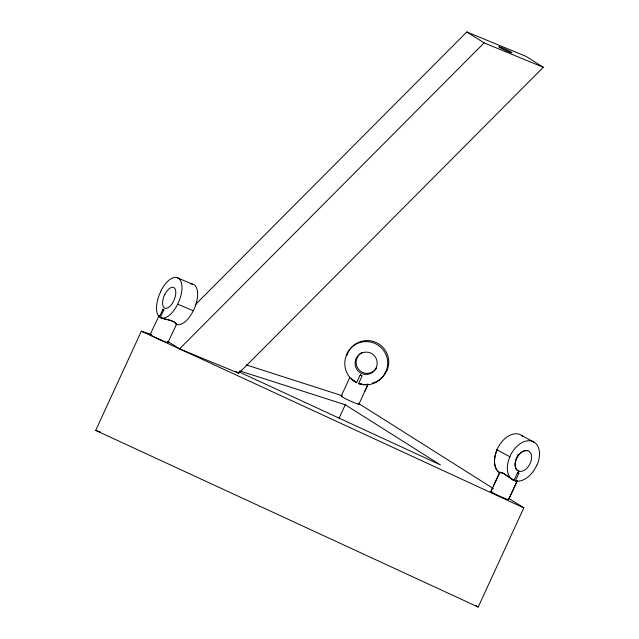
<?xml version="1.0" encoding="UTF-8"?>
<svg xmlns="http://www.w3.org/2000/svg" width="639" height="639" viewBox="0 0 639 639"><rect width="100%" height="100%" fill="white"/><g stroke="black" fill="none" stroke-linecap="round" stroke-linejoin="round"><path stroke-width="0.96" d="M167.921 342.552L176.58 324.221C172.81 319.3 165.445 320.083 160.253 317.463L163.864 309.819L162.961 309.228L159.375 316.816L159.031 315.818L159.375 316.816M176.588 324.173C173.385 319.764 165.349 319.867 160.253 317.463A21.502 10.424 -67.2 0 0 177.666 304.172M508.588 498.228L523.82 507.853L478.196 607.05L95.698 430.414L141.331 331.21L151.339 334.429M341.25 396.028L349.797 377.457M339.029 418.297L345.252 404.775L239.545 370.828M356.626 382.649L352.64 379.893L356.626 382.649L360.164 374.957L362.145 375.876L358.639 383.512L363.224 384.542L367.816 384.358M358.894 404.207L367.609 385.285M364.717 391.555L368.072 384.263M492.134 488.779L490.936 491.375L499.914 472.229L503.476 473.339L513.972 480.44L517.518 472.756L518.876 473.251L515.346 480.879L516.895 480.816L515.346 480.879M493.34 486.183L499.331 473.219M508.604 499.53L517.199 480.903M509.203 498.244L516.999 481.383M150.237 334.421L159.087 315.69M499.786 472.301L502.677 472.908L507.685 476.295M195.318 304.723L466.797 31.95L525.985 56.336L543.302 67.279L238.762 373.264L179.575 348.878L167.458 341.218M179.575 348.878L484.114 42.893L543.302 67.279M346.482 354.933L347.328 354.086M367.864 384.351L363.224 384.542L358.639 383.512M246.007 364.829L342.161 395.709M95.698 430.414L100.435 431.932M518.389 473.084L518.876 473.251L517.518 472.756M177.011 277.669L192.611 284.211M161.371 340.283L160.517 339.916M513.972 480.44L508.069 476.59M238.874 371.842L440.479 464.944L345.252 404.775M141.331 331.21L523.82 507.853M360.763 375.245L360.636 375.181A9.737 0.671 24.7 0 1 360.164 374.957L361.011 375.357M157.082 338.335L156.251 337.935M521.432 435.375L534.3 442.348M497.062 449.84A21.502 14.058 -61.6 0 0 499.962 472.988A21.51 14.058 -61.7 0 1 497.062 449.84L509.882 456.789A21.502 14.058 -61.6 0 0 513.932 480.512M466.797 31.95L484.114 42.893M358.703 403.513L493.364 488.603M235.879 371.443L238.762 373.264M475.672 605.46L478.196 607.05M163.145 309.356L163.864 309.819L162.961 309.228M499.978 472.876L499.706 472.517L500.033 472.916M351.985 379.254C353.071 380.389 350.755 377.937 351.746 378.999M346.37 354.885A21.502 21.438 45.1 0 1 374.59 343.311A21.502 21.438 45.1 0 1 385.924 371.698M356.586 382.721A21.502 21.438 45.1 0 1 346.562 354.964M347.416 353.846A21.502 21.438 45.1 0 1 375.628 342.272A21.502 21.438 45.1 0 1 386.97 370.644M385.708 371.586A21.526 21.47 45.3 0 1 358.543 383.568M386.747 370.548A21.526 21.47 45.2 0 1 372.202 383.168M362.121 352.353A11.135 11.103 45.1 0 0 357.049 357.936A11.119 11.087 45.1 0 0 362.808 372.569A11.143 11.103 45.1 0 0 376.611 367.944M347.145 355.076A21.51 21.446 45.1 0 1 347.312 354.621M358.167 403.505A9.729 0.711 24.7 0 1 349.837 400.797A9.729 0.711 24.7 0 1 342.177 396.156M508.309 499.131A9.729 0.711 24.7 0 1 499.107 495.912A9.729 0.711 24.7 0 1 491.703 491.431M167.626 342.184A9.737 0.711 24.7 0 1 158.137 338.83A9.737 0.711 24.7 0 1 151.211 334.532M509.786 456.765A21.494 14.066 -61.6 0 1 532.031 441.166A21.494 14.066 -61.6 0 1 536.944 465.216M496.894 449.784A21.494 14.09 -61.6 0 1 523.014 436.541M536.776 465.152A21.526 14.074 -61.6 0 1 515.314 480.959M518.868 471.239A11.119 7.269 -61.6 0 1 516.416 458.818A11.135 7.285 -61.6 0 1 527.846 450.727A11.119 7.261 -61.6 0 1 530.298 463.139A11.143 7.277 -61.5 0 1 518.86 471.231A11.119 7.269 -61.6 0 1 516.416 458.818A11.135 7.277 -61.6 0 1 527.846 450.727M515.953 458.898A11.135 7.277 -61.6 0 0 517.43 456.174A11.119 7.261 -61.6 0 0 518.029 454.601M517.997 472.964A9.737 0.735 24.9 0 1 517.638 472.828M518.517 473.148A9.729 0.727 24.9 0 1 518.173 473.028M190.901 283.924A21.494 10.392 -67.2 0 1 193.321 310.77M175.805 324.085A21.51 10.424 -67.2 0 0 193.266 310.714L177.698 304.196A21.502 10.44 -67.3 0 0 178.752 278.42A21.502 10.44 -67.3 0 0 160.685 291.392M159.335 316.896A21.534 10.432 -67.2 0 1 160.804 291.464M164.774 294.491A11.119 5.384 -67.2 0 0 164.263 307.822A11.119 5.384 -67.2 0 0 173.592 301.105A11.135 5.4 -67.2 0 0 174.159 287.782A11.119 5.392 -67.3 0 0 164.87 294.531M163.065 309.316A9.737 0.791 25.1 0 1 162.889 309.196M356.011 358.974A11.119 11.087 45.2 0 0 361.77 373.607A11.143 11.103 45.1 0 0 376.267 367.577A11.119 11.087 45.2 0 0 370.508 352.944A11.135 11.103 45.1 0 0 356.011 358.974M501.799 48.636A7.301 0.535 24.7 0 0 512.007 52.829A7.301 0.535 24.7 0 0 502.326 47.861A7.301 0.535 24.7 0 0 501.799 48.636"/></g></svg>
